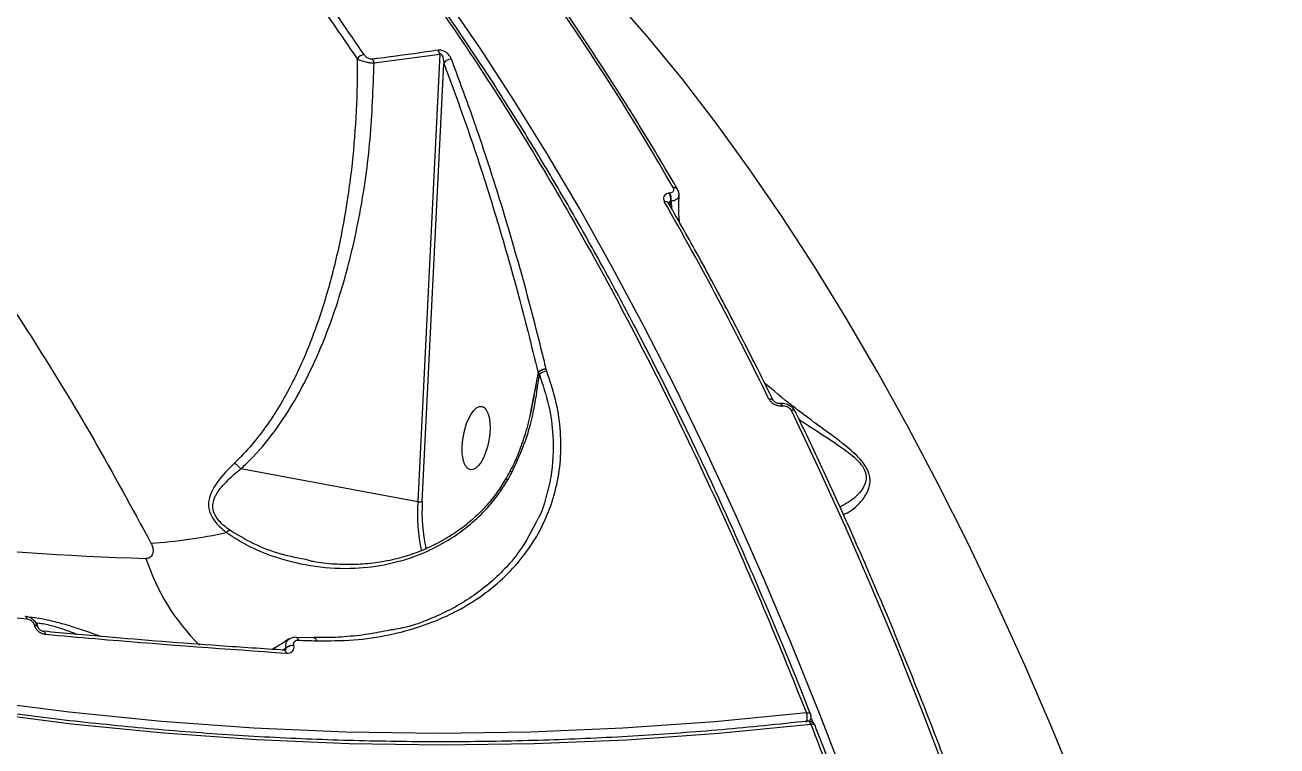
# Model space of a CAD drawing. Header units: millimetres. Extents: x 10684 to 26054, y -4768 to 6894.
# Drawn here: x 18292 to 18473.3, y -2624.8 to -2520.4 of the extents above; entities that cross this region are included whole.
import ezdxf

# ---------------------------------------------------------------- set-up
doc = ezdxf.new("R2010")
doc.units = ezdxf.units.MM
doc.layers.add('DIKOM_ОБЪЕКТ', color=7, linetype='Continuous')
doc.layers.add('DIKOM_РАЗМЕР_ОБЪЕКТА', color=7, linetype='Continuous')
doc.styles.add('style1', font='arial.ttf', dxfattribs={"width": 0.8})
doc.dimstyles.new('1-50', dxfattribs={"dimtxt": 300, "dimasz": 200, "dimexe": 100, "dimexo": 0, "dimgap": 100, "dimtad": 1, "dimtxsty": 'style1', "dimcen": 200, "dimclrd": 7, "dimclre": 7, "dimclrt": 7, "dimadec": 1, "dimazin": 2, "dimtfac": 1, "dimtmove": 0, "dimatfit": 2, "dimfxl": 0, "dimlwd": 25, "dimlwe": 18, "dimarcsym": 0})

# ---------------------------------------------------------------- blocks, each defined once
blk = doc.blocks.new('*D12')
at = {"layer": 'Defpoints', "color": 0, "transparency": 16777216}
for p in [(20201.02, 3555.88), (18130.62, -3300.31), (24750.12, -3300.31)]:
    blk.add_point(p, dxfattribs=at)
at = {"layer": 'DIKOM_РАЗМЕР_ОБЪЕКТА', "color": 7, "lineweight": 18, "transparency": 16777216}
for p, q in [((20201.02, 3555.88), (24850.12, 3555.88)), ((18130.62, -3300.31), (24850.12, -3300.31))]:
    blk.add_line(p, q, dxfattribs=at)
at = {"layer": 'DIKOM_РАЗМЕР_ОБЪЕКТА', "color": 7, "lineweight": 25, "transparency": 16777216}
blk.add_line((24750.12, 3355.88), (24750.12, -3100.31), dxfattribs=at)
at = {"layer": 'DIKOM_РАЗМЕР_ОБЪЕКТА', "color": 7, "transparency": 16777216}
for points in [[(24716.79, 3355.88), (24783.45, 3355.88), (24750.12, 3555.88)], [(24716.79, -3100.31), (24783.45, -3100.31), (24750.12, -3300.31)]]:
    blk.add_solid(points, dxfattribs=at)
at = {"layer": 'DIKOM_РАЗМЕР_ОБЪЕКТА', "color": 7, "transparency": 16777216, "insert": (24496.95, 958.92), "char_height": 300, "attachment_point": 5, "rotation": 90, "style": 'style1'}
blk.add_mtext('6850', dxfattribs=at)

msp = doc.modelspace()

# ---------------------------------------------------------------- linework, layer by layer
at = {"layer": 'DIKOM_ОБЪЕКТ', "color": 7, "linetype": 'Continuous', "lineweight": 15}
for p, q in [((18342.577, -2525.853), (18352.086, -2524.558)), ((18352.086, -2524.558), (18348.9, -2589.426)), ((18349.57, -2589.393), (18352.687, -2525.917)), ((18385.401, -2544.71), (18385.33, -2544.719)), ((18385.462, -2546.567), (18385.54, -2545.873)), ((18385.54, -2545.873), (18385.611, -2545.864)), ((18385.611, -2545.864), (18385.659, -2546.917)), ((18367.51, -2570.246), (18367.502, -2570.21)), ((18367.587, -2570.507), (18367.51, -2570.246)), ((18366.332, -2570.728), (18365.143, -2576.927)), ((18366.331, -2570.761), (18366.121, -2571.931)), ((18366.332, -2570.728), (18366.331, -2570.761)), ((18366.331, -2570.761), (18366.518, -2570.998)), ((18401.319, -2575.192), (18401.27, -2575.197)), ((18401.652, -2575.529), (18401.701, -2575.524)), ((18348.9, -2589.426), (18323.289, -2584.678)), ((18361.931, -2586.253), (18362.575, -2585.089)), ((18333.419, -2597.979), (18333.203, -2597.93)), ((18293.368, -2607.287), (18293.373, -2607.308)), ((18294.737, -2608.235), (18294.718, -2608.233)), ((18330.967, -2610.257), (18330.961, -2610.236)), ((18333.914, -2609.175), (18331.29, -2609.089)), ((18333.902, -2609.175), (18333.914, -2609.175)), ((18329.341, -2610.926), (18329.771, -2610.666)), ((18329.776, -2610.688), (18329.529, -2610.938)), ((18329.609, -2610.97), (18329.589, -2610.968)), ((18329.771, -2610.666), (18329.776, -2610.688)), ((18405.637, -2621.231), (18405.735, -2621.055)), ((18405.793, -2620.201), (18405.798, -2620.214))]:
    msp.add_line(p, q, dxfattribs=at)
at = {"layer": 'DIKOM_ОБЪЕКТ', "color": 7, "linetype": 'Continuous', "lineweight": 15, "flags": 128}
for points in [[(18411.064, -2630.483), (18407.177, -2620.352), (18403.181, -2610.42), (18399.077, -2600.693), (18394.87, -2591.181), (18390.563, -2581.89), (18386.16, -2572.83), (18381.664, -2564.007), (18377.08, -2555.429), (18372.41, -2547.103), (18367.66, -2539.037), (18362.833, -2531.237), (18357.933, -2523.709), (18352.964, -2516.46)], [(18444.635, -2631.713), (18440.767, -2622.309), (18436.793, -2613.116), (18432.717, -2604.142), (18428.543, -2595.396), (18424.274, -2586.886), (18419.915, -2578.621), (18415.47, -2570.606), (18410.943, -2562.851), (18406.338, -2555.362), (18401.659, -2548.146), (18396.911, -2541.21), (18392.098, -2534.56), (18387.224, -2528.203), (18382.295, -2522.145), (18377.314, -2516.391)], [(18405.175, -2620.008), (18391.903, -2621.323), (18378.594, -2622.261), (18365.256, -2622.82), (18351.897, -2623.002), (18338.527, -2622.804), (18325.154, -2622.228), (18311.788, -2621.275), (18298.436, -2619.943), (18285.107, -2618.236), (18271.811, -2616.152), (18258.555, -2613.695), (18245.35, -2610.865), (18232.202, -2607.665), (18219.122, -2604.096), (18206.117, -2600.161), (18193.195, -2595.862), (18180.367, -2591.203), (18167.639, -2586.186), (18155.021, -2580.814), (18142.52, -2575.092), (18130.145, -2569.022)], [(18129.963, -2570.52), (18142.375, -2576.608), (18154.914, -2582.347), (18167.571, -2587.735), (18180.337, -2592.767), (18193.204, -2597.441), (18206.164, -2601.752), (18219.208, -2605.699), (18232.328, -2609.279), (18245.515, -2612.489), (18258.761, -2615.327), (18272.056, -2617.792), (18285.393, -2619.882), (18298.762, -2621.595), (18312.154, -2622.93), (18325.561, -2623.886), (18338.974, -2624.464), (18352.384, -2624.662), (18365.783, -2624.48), (18379.162, -2623.919), (18392.511, -2622.978), (18405.822, -2621.659)], [(18402.962, -2576.167), (18406.898, -2584.464), (18410.755, -2592.946), (18414.529, -2601.607), (18418.218, -2610.441), (18421.819, -2619.442), (18425.329, -2628.604), (18428.747, -2637.921), (18432.07, -2647.386)], [(18362.575, -2585.089), (18362.384, -2585.041), (18362.269, -2585.037), (18362.236, -2585.059)], [(18292.324, -2606.412), (18292.289, -2606.286), (18292.244, -2606.181), (18292.19, -2606.098), (18292.128, -2606.042), (18292.06, -2606.013), (18292.047, -2606.011)], [(18295.03, -2608.642), (18294.984, -2608.499), (18294.926, -2608.383), (18294.856, -2608.298), (18294.778, -2608.247), (18294.737, -2608.235)], [(18331.618, -2609.495), (18331.574, -2609.368), (18331.521, -2609.262), (18331.46, -2609.179), (18331.393, -2609.122), (18331.323, -2609.093), (18331.291, -2609.089)], [(18333.914, -2609.175), (18333.947, -2609.179), (18334.018, -2609.209), (18334.085, -2609.266), (18334.146, -2609.348), (18334.2, -2609.454), (18334.245, -2609.581)], [(18329.894, -2611.377), (18329.848, -2611.234), (18329.792, -2611.118), (18329.725, -2611.033), (18329.651, -2610.983), (18329.609, -2610.97)], [(18405.175, -2620.008), (18405.343, -2619.999), (18405.492, -2620.011), (18405.618, -2620.045), (18405.715, -2620.099), (18405.779, -2620.171), (18405.793, -2620.201)], [(18405.822, -2621.659), (18405.754, -2621.508), (18405.676, -2621.385), (18405.591, -2621.294), (18405.503, -2621.238), (18405.415, -2621.22), (18405.401, -2621.221)], [(18405.903, -2620.84), (18405.972, -2621.014), (18406.138, -2621.438)], [(18406.443, -2621.858), (18406.426, -2621.82), (18406.362, -2621.749), (18406.266, -2621.695), (18406.14, -2621.662), (18405.991, -2621.649), (18405.822, -2621.659)]]:
    msp.add_lwpolyline(points, dxfattribs=at)
at = {"layer": 'DIKOM_ОБЪЕКТ', "color": 7, "linetype": 'Continuous', "lineweight": 15}
for centre, radius, start, end in [((18084.026, -2715.915), 347.415, 29.67414, 40.59961), ((18341.296, -2525.993), 1.372, 96.79072, 147.41753), ((18350.619, -2524.865), 1.499, 11.84264, 35.3135), ((18341.109, -2526.126), 1.493, 10.50922, 33.84132), ((18353.754, -2526.521), 1.226, 88.59785, 150.44953), ((18383.527, -2545.643), 2.026, 353.48926, 27.14126), ((18383.601, -2545.634), 2.023, 353.44961, 27.158), ((18386.022, -2544.519), 0.614, 36.48644, 103.44404), ((18384.735, -2546.548), 0.63, 37.18065, 102.44108), ((17956.841, -2790.833), 492.903, 26.02461, 29.79205), ((18367.367, -2571.526), 1.288, 83.65351, 143.58701), ((18367.381, -2571.516), 1.311, 84.70092, 143.06789), ((18367.618, -2571.985), 1.478, 91.19312, 138.10502), ((18324.064, -2137.878), 460.005, 251.06283, 268.19274), ((18399.926, -2575.123), 0.577, 34.87037, 106.04087), ((18401.212, -2575.65), 0.456, 15.38802, 82.94474), ((18401.257, -2575.647), 0.461, 15.58164, 81.81163), ((18403.119, -2576.728), 0.583, 35.34402, 105.67428), ((18374.055, -2591.045), 25.208, 176.31681, 192.62507), ((18349.175, -2588.189), 1.267, 257.46308, 288.16003), ((18373.75, -2590.979), 24.232, 176.24774, 192.64684), ((18306.657, -2530.548), 64.97, 273.18906, 282.92521), ((18322.446, -2595.408), 1.984, 112.07608, 129.29122), ((18349.315, -2137.129), 472.731, 255.91952, 263.07574), ((18339.515, -2587.87), 31.516, 198.08626, 225.1638), ((18293.397, -2607.88), 0.594, 24.13355, 92.75971), ((18293.403, -2607.897), 0.589, 23.07503, 92.93565), ((18330.86, -2611.817), 1.585, 86.3286, 133.42468), ((18330.866, -2611.839), 1.584, 86.33481, 133.42581), ((18347.447, -2169.044), 440.735, 267.94186, 268.28348), ((18403.474, -2620.712), 1.841, 338.33873, 22.49056), ((18405.509, -2622.215), 1, 21.34948, 96.47477), ((18405.211, -2620.762), 0.602, 310.53687, 330.77062), ((18404.863, -2620.568), 1, 330.79098, 353.08115), ((18404.863, -2620.568), 1, 353.08115, 21.50223), ((18357.575, -2140.864), 498.703, 255.95636, 263.03888), ((18357.692, -2140.65), 497.561, 255.95615, 263.03912)]:
    msp.add_arc(centre, radius, start, end, dxfattribs=at)
msp.add_ellipse((18357.354, -2580.207), major_axis=(0.827, 4.592), ratio=0.4015699, dxfattribs=at)
for points, knots in [([(18256.615, -2440.188), (18259.152, -2440.835), (18265.211, -2442.377), (18274.827, -2446.32), (18285.414, -2451.787), (18295.968, -2458.604), (18306.469, -2466.676), (18316.886, -2475.982), (18327.171, -2486.473), (18337.275, -2498.101), (18346.703, -2510.252), (18355.479, -2522.741), (18363.632, -2535.391), (18371.593, -2548.821), (18379.326, -2562.968), (18386.764, -2577.701), (18393.888, -2592.984), (18400.004, -2607.09), (18403.678, -2616.268), (18405.175, -2620.008)], [0, 0, 0, 0, 0.0471052, 0.1124944, 0.1776781, 0.2428621, 0.3082511, 0.3737449, 0.4392391, 0.5046281, 0.5698117, 0.6258656, 0.6822175, 0.7386352, 0.7950534, 0.8514052, 0.9066923, 0.9619797, 1, 1, 1, 1]), ([(18405.783, -2620.22), (18405.265, -2618.895), (18403.498, -2614.371), (18400.378, -2606.836), (18396.435, -2597.631), (18392.407, -2588.657), (18388.308, -2579.918), (18384.137, -2571.417), (18379.893, -2563.149), (18375.575, -2555.111), (18371.182, -2547.3), (18366.712, -2539.713), (18362.164, -2532.35), (18357.536, -2525.208), (18352.827, -2518.285), (18348.042, -2511.589), (18343.194, -2505.138), (18338.303, -2498.963), (18333.383, -2493.08), (18328.436, -2487.491), (18323.461, -2482.195), (18318.456, -2477.187), (18313.419, -2472.467), (18308.349, -2468.033), (18303.245, -2463.883), (18298.105, -2460.018), (18292.928, -2456.437), (18287.715, -2453.141), (18282.479, -2450.138), (18277.24, -2447.442), (18272.017, -2445.062), (18266.819, -2443.01), (18261.777, -2441.294), (18258.472, -2440.422), (18256.89, -2440.005)], [0, 0, 0, 0, 0.013341, 0.0455391, 0.077748, 0.1098119, 0.1417282, 0.1735341, 0.2052649, 0.2369573, 0.2686479, 0.3003649, 0.33214, 0.3640094, 0.3960084, 0.4281736, 0.4604094, 0.4925461, 0.5245238, 0.5563788, 0.5881475, 0.6198645, 0.6515661, 0.6832852, 0.7150472, 0.7468873, 0.7788404, 0.8109403, 0.84316, 0.8753307, 0.9073097, 0.9391394, 0.9708546, 1, 1, 1, 1]), ([(18179.58, -2475.343), (18182.689, -2475.698), (18189.155, -2476.436), (18198.917, -2479.148), (18208.778, -2482.99), (18218.463, -2487.921), (18228.237, -2494.024), (18238.067, -2501.336), (18247.915, -2509.853), (18257.506, -2519.328), (18266.81, -2529.677), (18275.809, -2540.808), (18284.702, -2552.953), (18293.448, -2566.131), (18302.04, -2580.249), (18307.528, -2590.363), (18310.271, -2595.418)], [0, 0, 0, 0, 0.0698968, 0.1453405, 0.2161988, 0.2871126, 0.357972, 0.4308956, 0.5038787, 0.5768033, 0.6463801, 0.7160075, 0.7855848, 0.8570385, 0.9285459, 1, 1, 1, 1]), ([(18341.134, -2524.631), (18338.75, -2521.152), (18333.983, -2514.196), (18326.648, -2504.5), (18319.194, -2495.313), (18314.125, -2489.722), (18311.59, -2486.927)], [0, 0, 0, 0, 0.24912121, 0.49824198, 0.74912146, 1, 1, 1, 1]), ([(18310.644, -2487.596), (18313.157, -2490.369), (18318.182, -2495.913), (18325.608, -2505.061), (18332.951, -2514.76), (18337.744, -2521.756), (18340.14, -2525.254)], [0, 0, 0, 0, 0.2491216, 0.4982422, 0.7491223, 1, 1, 1, 1]), ([(18386.517, -2544.156), (18385.731, -2542.811), (18383.451, -2538.907), (18379.622, -2532.625), (18375.011, -2525.394), (18370.335, -2518.412), (18365.599, -2511.682), (18360.806, -2505.207), (18355.959, -2498.997), (18351.826, -2493.967), (18349.303, -2491.05), (18348.427, -2490.036)], [0, 0, 0, 0, 0.0652734, 0.1893406, 0.3134143, 0.4374967, 0.5615841, 0.6856779, 0.809776, 0.9338813, 1, 1, 1, 1]), ([(18342.349, -2525.294), (18342.289, -2525.297), (18342.164, -2525.305), (18341.941, -2525.259), (18341.703, -2525.16), (18341.388, -2524.954), (18341.237, -2524.761), (18341.134, -2524.631)], [0, 0, 0, 0, 0.1212817, 0.2523058, 0.4116079, 0.5993714, 1, 1, 1, 1]), ([(18351.842, -2523.999), (18351.264, -2524.086), (18348.374, -2524.519), (18345.208, -2524.945), (18342.616, -2525.261), (18342.349, -2525.294)], [0, 0, 0, 0, 0.1831686, 0.9158846, 1, 1, 1, 1]), ([(18353.784, -2525.296), (18353.659, -2525.049), (18353.483, -2524.697), (18353.003, -2524.289), (18352.623, -2524.087), (18352.248, -2523.99), (18352.002, -2523.979), (18351.875, -2523.995), (18351.842, -2523.999)], [0, 0, 0, 0, 0.4029955, 0.5732695, 0.7450685, 0.8533447, 0.9616855, 1, 1, 1, 1]), ([(18352.086, -2524.558), (18352.097, -2524.55), (18352.119, -2524.534), (18352.161, -2524.518), (18352.198, -2524.517), (18352.235, -2524.525), (18352.278, -2524.544), (18352.377, -2524.631), (18352.477, -2524.827), (18352.577, -2525.139), (18352.649, -2525.512), (18352.674, -2525.783), (18352.687, -2525.917)], [0, 0, 0, 0, 0.0254736, 0.0517425, 0.0783168, 0.0864945, 0.1149893, 0.1529091, 0.3029996, 0.4908247, 0.7490561, 1, 1, 1, 1]), ([(18340.14, -2525.254), (18340.141, -2526.169), (18340.145, -2529.647), (18339.887, -2535.658), (18339.136, -2543.217), (18337.925, -2550.653), (18336.212, -2557.972), (18333.942, -2565.112), (18331.006, -2571.978), (18327.899, -2577.304), (18324.948, -2581.228), (18323.227, -2582.975), (18322.366, -2583.848)], [0, 0, 0, 0, 0.0419956, 0.1595235, 0.277494, 0.3953171, 0.5131212, 0.6338761, 0.7545646, 0.8758692, 0.9379475, 1, 1, 1, 1]), ([(18323.289, -2584.678), (18323.74, -2584.252), (18325.478, -2582.608), (18328.184, -2579.363), (18331.164, -2574.799), (18333.801, -2569.716), (18336.107, -2564.183), (18338.526, -2556.846), (18340.656, -2547.775), (18342.198, -2536.941), (18342.451, -2529.547), (18342.577, -2525.853)], [0, 0, 0, 0, 0.0310724, 0.1198405, 0.2089559, 0.2979301, 0.3968238, 0.495744, 0.6636321, 0.8319724, 1, 1, 1, 1]), ([(18340.14, -2525.254), (18340.306, -2525.337), (18340.638, -2525.505), (18341.338, -2525.708), (18342.028, -2525.83), (18342.41, -2525.846), (18342.577, -2525.853)], [0, 0, 0, 0, 0.2829542, 0.5675094, 0.8111978, 1, 1, 1, 1]), ([(18352.687, -2525.917), (18353.964, -2529.375), (18356.518, -2536.292), (18360.038, -2547.298), (18363.349, -2558.72), (18365.338, -2566.725), (18366.332, -2570.728)], [0, 0, 0, 0, 0.249269, 0.4985364, 0.7492687, 1, 1, 1, 1]), ([(18367.502, -2570.21), (18367.385, -2569.726), (18366.8, -2567.306), (18365.232, -2561.084), (18362.675, -2551.752), (18359.618, -2541.804), (18356.652, -2532.984), (18354.74, -2527.858), (18353.784, -2525.296)], [0, 0, 0, 0, 0.0299883, 0.1499478, 0.3900569, 0.6301651, 0.8150829, 1, 1, 1, 1]), ([(18385.33, -2544.719), (18385.254, -2544.731), (18385.03, -2544.767), (18384.72, -2544.919), (18384.494, -2545.199), (18384.434, -2545.556), (18384.544, -2545.807), (18384.6, -2545.932)], [0, 0, 0, 0, 0.1083192, 0.320389, 0.5430482, 0.771518, 1, 1, 1, 1]), ([(18385.879, -2543.922), (18385.915, -2544.003), (18385.988, -2544.167), (18385.949, -2544.398), (18385.801, -2544.58), (18385.599, -2544.678), (18385.452, -2544.702), (18385.401, -2544.71)], [0, 0, 0, 0, 0.2288218, 0.4578591, 0.678473, 0.8883865, 1, 1, 1, 1]), ([(18385.611, -2545.864), (18385.713, -2545.845), (18386.008, -2545.789), (18386.404, -2545.602), (18386.697, -2545.317), (18386.709, -2545.093), (18386.714, -2544.997)], [0, 0, 0, 0, 0.15831203, 0.45604278, 0.76672742, 1, 1, 1, 1]), ([(18386.726, -2545.01), (18386.731, -2544.986), (18386.772, -2544.791), (18386.694, -2544.48), (18386.546, -2544.25), (18386.493, -2544.168)], [0, 0, 0, 0, 0.07965858, 0.66946872, 1, 1, 1, 1]), ([(18386.807, -2548.965), (18386.752, -2548.184), (18386.659, -2546.883), (18386.737, -2545.539), (18386.769, -2545.001)], [0, 0, 0, 0, 0.6000226, 1, 1, 1, 1]), ([(18385.274, -2546.217), (18385.256, -2546.191), (18385.229, -2546.152), (18385.233, -2546.161), (18385.234, -2546.164)], [0, 0, 0, 0, 0.6854063, 1, 1, 1, 1]), ([(18400.4, -2574.793), (18399.665, -2573.302), (18397.533, -2568.976), (18393.939, -2561.982), (18389.624, -2553.911), (18386.692, -2548.735), (18385.238, -2546.167)], [0, 0, 0, 0, 0.1498889, 0.4347593, 0.71965, 1, 1, 1, 1]), ([(18385.253, -2546.187), (18385.255, -2546.17), (18385.263, -2546.091), (18385.324, -2545.989), (18385.407, -2545.918), (18385.476, -2545.885), (18385.514, -2545.877), (18385.54, -2545.873)], [0, 0, 0, 0, 0.1100875, 0.496794, 0.7539333, 0.8346205, 1, 1, 1, 1]), ([(18405.396, -2621.221), (18403.275, -2621.453), (18397.12, -2622.126), (18386.902, -2623), (18374.739, -2623.741), (18362.553, -2624.162), (18350.352, -2624.269), (18338.142, -2624.061), (18325.93, -2623.538), (18313.723, -2622.7), (18301.527, -2621.548), (18289.349, -2620.082), (18277.196, -2618.304), (18265.073, -2616.213), (18252.989, -2613.812), (18240.949, -2611.102), (18228.959, -2608.084), (18217.027, -2604.759), (18205.159, -2601.13), (18193.361, -2597.199), (18181.64, -2592.967), (18170.002, -2588.437), (18158.453, -2583.612), (18147.001, -2578.491), (18137.482, -2573.966), (18131.797, -2571.11), (18129.865, -2570.14)], [0, 0, 0, 0, 0.0228183, 0.0662212, 0.1096243, 0.1530279, 0.1964313, 0.2398341, 0.2832378, 0.3266401, 0.3700429, 0.4134457, 0.456848, 0.5002498, 0.5436515, 0.5870529, 0.6304539, 0.6738554, 0.7172557, 0.7606565, 0.8040561, 0.8474557, 0.8908555, 0.9342546, 0.9776529, 1, 1, 1, 1]), ([(18334.245, -2609.581), (18336.051, -2609.577), (18339.663, -2609.57), (18344.714, -2608.82), (18349.393, -2607.566), (18353.645, -2605.828), (18357.506, -2603.624), (18360.906, -2600.97), (18363.81, -2597.928), (18366.179, -2594.545), (18367.956, -2590.867), (18369.135, -2586.961), (18369.698, -2582.913), (18369.614, -2578.785), (18368.976, -2574.634), (18368.05, -2571.882), (18367.587, -2570.507)], [0, 0, 0, 0, 0.0751078, 0.1502147, 0.221281, 0.2925765, 0.3636439, 0.4347695, 0.5061228, 0.5772479, 0.6483394, 0.7196576, 0.7907501, 0.8604276, 0.9303176, 1, 1, 1, 1]), ([(18362.575, -2585.089), (18363.265, -2583.602), (18364.644, -2580.625), (18365.854, -2575.882), (18366.296, -2572.633), (18366.518, -2570.998)], [0, 0, 0, 0, 0.3317423, 0.6638484, 1, 1, 1, 1]), ([(18366.121, -2571.931), (18366.039, -2572.398), (18365.749, -2574.042), (18365.408, -2575.676), (18365.164, -2576.846)], [0, 0, 0, 0, 0.2836337, 1, 1, 1, 1]), ([(18366.518, -2570.998), (18367.008, -2572.47), (18367.996, -2575.435), (18368.65, -2580.452), (18368.457, -2584.975), (18367.481, -2588.839), (18366.921, -2590.863), (18366.378, -2591.789), (18366.349, -2591.838)], [0, 0, 0, 0, 0.20583334, 0.41467824, 0.6989846, 0.84539659, 0.99180294, 1, 1, 1, 1]), ([(18410.514, -2591.264), (18410.723, -2591.199), (18411.316, -2591.014), (18412.3, -2590.229), (18413.425, -2589.083), (18414.293, -2587.657), (18414.466, -2586.292), (18414.238, -2585.215), (18413.795, -2584.242), (18412.497, -2582.687), (18410.09, -2580.672), (18406.755, -2578.251), (18402.849, -2575.387), (18400.428, -2573.338), (18399.138, -2572.246)], [0, 0, 0, 0, 0.0494275, 0.1400664, 0.230663, 0.3362942, 0.4062103, 0.4208405, 0.4685916, 0.5160306, 0.5985397, 0.7241659, 0.8530487, 1, 1, 1, 1]), ([(18365.467, -2575.35), (18365.406, -2575.703), (18365.158, -2577.142), (18364.53, -2579.487), (18363.579, -2582.204), (18362.817, -2584.023), (18362.31, -2584.89), (18362.218, -2585.048)], [0, 0, 0, 0, 0.1046916, 0.4273888, 0.711116, 0.9475557, 1, 1, 1, 1]), ([(18399.767, -2574.568), (18399.843, -2574.692), (18399.995, -2574.939), (18400.39, -2575.247), (18400.853, -2575.46), (18401.295, -2575.55), (18401.55, -2575.535), (18401.652, -2575.529)], [0, 0, 0, 0, 0.2150502, 0.4300388, 0.6447519, 0.8592335, 1, 1, 1, 1]), ([(18401.267, -2575.195), (18401.233, -2575.199), (18401.157, -2575.206), (18400.988, -2575.181), (18400.804, -2575.122), (18400.63, -2575.031), (18400.495, -2574.923), (18400.419, -2574.83), (18400.408, -2574.807), (18400.404, -2574.798)], [0, 0, 0, 0, 0.1286535, 0.2794188, 0.4257456, 0.5816296, 0.7369224, 0.8919758, 1, 1, 1, 1]), ([(18403.577, -2576.397), (18403.551, -2576.335), (18403.447, -2576.077), (18403.067, -2575.69), (18402.445, -2575.317), (18401.811, -2575.142), (18401.443, -2575.203), (18401.327, -2575.222)], [0, 0, 0, 0, 0.0766101, 0.3163255, 0.5825932, 0.8679634, 1, 1, 1, 1]), ([(18401.701, -2575.524), (18401.769, -2575.52), (18401.941, -2575.509), (18402.238, -2575.57), (18402.547, -2575.713), (18402.81, -2575.919), (18402.911, -2576.085), (18402.962, -2576.167)], [0, 0, 0, 0, 0.14230339, 0.35713418, 0.5715906, 0.78567282, 1, 1, 1, 1]), ([(18432.679, -2647.551), (18432.076, -2645.806), (18430.326, -2640.746), (18427.347, -2632.491), (18423.714, -2622.846), (18419.979, -2613.376), (18416.147, -2604.086), (18412.22, -2594.982), (18408.273, -2586.23), (18405.376, -2580.077), (18403.829, -2576.878), (18403.594, -2576.391)], [0, 0, 0, 0, 0.0688417, 0.1996575, 0.3304773, 0.4613033, 0.5921322, 0.7229658, 0.8538036, 0.9777658, 1, 1, 1, 1]), ([(18404.144, -2577.531), (18404.878, -2578.008), (18406.839, -2579.283), (18409.672, -2581.096), (18412.094, -2582.888), (18413.359, -2584.28), (18413.698, -2585.044), (18413.8, -2585.5), (18413.893, -2586.133), (18413.56, -2587.361), (18412.184, -2589.004), (18410.857, -2589.754), (18410.041, -2590.216)], [0, 0, 0, 0, 0.10570772, 0.28235323, 0.3924444, 0.45332174, 0.51301131, 0.51381139, 0.53258206, 0.62467479, 0.76911665, 1, 1, 1, 1]), ([(18322.366, -2583.848), (18321.502, -2584.72), (18320.295, -2585.937), (18319.194, -2587.636), (18318.646, -2588.925), (18318.528, -2590.419), (18319.265, -2592.137), (18320.371, -2593.238), (18321.103, -2593.806), (18321.19, -2593.873)], [0, 0, 0, 0, 0.2865132, 0.4002699, 0.5162995, 0.6574608, 0.7993895, 0.9763522, 1, 1, 1, 1]), ([(18321.7, -2593.57), (18321.146, -2593.146), (18320.146, -2592.383), (18319.266, -2590.98), (18319.159, -2589.454), (18319.955, -2587.858), (18321.424, -2586.255), (18322.624, -2585.183), (18323.281, -2584.675), (18323.282, -2584.674)], [0, 0, 0, 0, 0.15956, 0.2875479, 0.4150639, 0.5934986, 0.7940397, 0.9997261, 1, 1, 1, 1]), ([(18322.366, -2583.848), (18322.394, -2583.866), (18322.555, -2583.97), (18322.882, -2584.223), (18323.14, -2584.514), (18323.282, -2584.674)], [0, 0, 0, 0, 0.0844064, 0.4972783, 1, 1, 1, 1]), ([(18323.282, -2584.674), (18323.283, -2584.675), (18323.284, -2584.677), (18323.287, -2584.677), (18323.289, -2584.678), (18323.289, -2584.678)], [0, 0, 0, 0, 0.3420982, 0.8138036, 1, 1, 1, 1]), ([(18321.19, -2593.873), (18322.322, -2594.609), (18324.59, -2596.085), (18328.979, -2597.758), (18334.052, -2598.955), (18339.514, -2599.222), (18344.632, -2598.576), (18349.028, -2597.255), (18352.915, -2595.348), (18356.068, -2593.175), (18358.705, -2590.707), (18360.608, -2588.418), (18361.561, -2586.859), (18361.931, -2586.253)], [0, 0, 0, 0, 0.0899564, 0.1801572, 0.3068433, 0.4334862, 0.5393806, 0.6451783, 0.7305687, 0.815885, 0.8857295, 0.9555188, 1, 1, 1, 1]), ([(18361.574, -2586.211), (18361.183, -2586.853), (18360.395, -2588.15), (18358.942, -2589.951), (18357.282, -2591.642), (18355.403, -2593.208), (18353.298, -2594.638), (18350.989, -2595.894), (18348.503, -2596.943), (18345.869, -2597.745), (18343.093, -2598.291), (18340.191, -2598.569), (18337.189, -2598.536), (18334.913, -2598.348), (18333.653, -2598.084), (18333.402, -2598.031)], [0, 0, 0, 0, 0.0671856, 0.1355678, 0.2046209, 0.2776363, 0.3541094, 0.4341726, 0.5174011, 0.6029729, 0.690941, 0.7832373, 0.8783258, 0.9757995, 1, 1, 1, 1]), ([(18362.228, -2585.052), (18362.09, -2585.323), (18361.887, -2585.718), (18361.654, -2586.094), (18361.581, -2586.212)], [0, 0, 0, 0, 0.6841742, 1, 1, 1, 1]), ([(18361.931, -2586.253), (18361.911, -2586.246), (18361.785, -2586.207), (18361.631, -2586.174), (18361.619, -2586.219), (18361.614, -2586.237)], [0, 0, 0, 0, 0.1050302, 0.6527775, 1, 1, 1, 1]), ([(18366.349, -2591.838), (18365.475, -2593.542), (18364.138, -2596.15), (18361.516, -2599.212), (18358.513, -2602.061), (18354.961, -2604.481), (18350.945, -2606.353), (18348.015, -2607.497), (18345.95, -2607.882), (18345.072, -2608.045)], [0, 0, 0, 0, 0.2201455, 0.3368817, 0.4536175, 0.6802775, 0.7969903, 0.9137034, 1, 1, 1, 1]), ([(18333.203, -2597.93), (18331.789, -2597.651), (18329.051, -2597.111), (18325.131, -2595.641), (18322.843, -2594.259), (18321.7, -2593.57)], [0, 0, 0, 0, 0.348308, 0.674628, 1, 1, 1, 1]), ([(18310.271, -2595.418), (18310.358, -2595.606), (18310.539, -2595.995), (18310.611, -2596.522), (18310.545, -2596.958), (18310.377, -2597.294), (18310.128, -2597.518), (18309.839, -2597.641), (18309.647, -2597.649), (18309.556, -2597.654)], [0, 0, 0, 0, 0.1944152, 0.4037185, 0.5539161, 0.6910206, 0.8350804, 0.921945, 1, 1, 1, 1]), ([(18293.926, -2607.641), (18293.921, -2607.604), (18293.889, -2607.355), (18293.624, -2606.911), (18293.117, -2606.4), (18292.541, -2606.081), (18292.168, -2606.051), (18292.044, -2606.041)], [0, 0, 0, 0, 0.0435403, 0.2952592, 0.5700976, 0.8563379, 1, 1, 1, 1]), ([(18292.324, -2606.412), (18292.326, -2606.412), (18292.426, -2606.424), (18292.631, -2606.479), (18292.883, -2606.619), (18293.103, -2606.806), (18293.279, -2607.025), (18293.339, -2607.202), (18293.368, -2607.287)], [0, 0, 0, 0, 0.00436739, 0.21985813, 0.43560528, 0.56824509, 0.79386915, 1, 1, 1, 1]), ([(18302.987, -2608.951), (18302.672, -2608.838), (18301.579, -2608.443), (18299.788, -2607.83), (18297.632, -2607.154), (18295.332, -2606.577), (18293.553, -2606.199), (18292.676, -2606.205), (18292.647, -2606.206)], [0, 0, 0, 0, 0.09689657, 0.33696277, 0.52501446, 0.71272947, 0.99057719, 1, 1, 1, 1]), ([(18293.373, -2607.308), (18293.4, -2607.394), (18293.469, -2607.615), (18293.71, -2607.969), (18294.093, -2608.309), (18294.557, -2608.56), (18294.873, -2608.615), (18295.03, -2608.642)], [0, 0, 0, 0, 0.1342442, 0.3469628, 0.5632564, 0.7817988, 1, 1, 1, 1]), ([(18293.616, -2606.949), (18294.273, -2607.045), (18295.531, -2607.229), (18297.427, -2607.834), (18298.767, -2608.305), (18299.47, -2608.592), (18299.605, -2608.647)], [0, 0, 0, 0, 0.32761876, 0.62774541, 0.92866639, 1, 1, 1, 1]), ([(18293.944, -2607.66), (18293.943, -2607.655), (18293.941, -2607.648), (18293.939, -2607.64), (18293.939, -2607.638)], [0, 0, 0, 0, 0.6986488, 1, 1, 1, 1]), ([(18294.717, -2608.23), (18294.707, -2608.23), (18294.662, -2608.229), (18294.529, -2608.195), (18294.353, -2608.114), (18294.189, -2608), (18294.061, -2607.873), (18293.978, -2607.754), (18293.948, -2607.676), (18293.947, -2607.668), (18293.946, -2607.665)], [0, 0, 0, 0, 0.0443113, 0.2035274, 0.3645451, 0.52004, 0.6586162, 0.8032923, 0.9545868, 1, 1, 1, 1]), ([(18329.609, -2610.944), (18326.475, -2610.738), (18317.805, -2610.17), (18306.18, -2609.256), (18297.738, -2608.484), (18294.738, -2608.209)], [0, 0, 0, 0, 0.2673499, 0.739611, 1, 1, 1, 1]), ([(18345.245, -2607.956), (18344.225, -2608.176), (18342.102, -2608.634), (18338.712, -2609), (18335.943, -2609.161), (18334.313, -2609.095), (18333.899, -2609.078)], [0, 0, 0, 0, 0.283589, 0.5905607, 0.8960928, 1, 1, 1, 1]), ([(18295.03, -2608.642), (18295.627, -2608.696), (18298.608, -2608.964), (18310.163, -2609.969), (18321.236, -2610.759), (18329.894, -2611.377)], [0, 0, 0, 0, 0.051714, 0.2585525, 1, 1, 1, 1]), ([(18330.221, -2609.321), (18329.768, -2609.644), (18328.959, -2610.221), (18328.15, -2610.638), (18327.793, -2610.822)], [0, 0, 0, 0, 0.5583951, 1, 1, 1, 1]), ([(18330.253, -2609.381), (18330.233, -2609.389), (18330.122, -2609.435), (18329.942, -2609.653), (18329.748, -2610.028), (18329.732, -2610.422), (18329.766, -2610.637), (18329.771, -2610.666)], [0, 0, 0, 0, 0.0449944, 0.2498664, 0.5995497, 0.9462949, 1, 1, 1, 1]), ([(18329.894, -2611.377), (18330.047, -2611.374), (18330.354, -2611.368), (18330.718, -2611.182), (18330.951, -2610.89), (18331.024, -2610.561), (18330.983, -2610.342), (18330.967, -2610.257)], [0, 0, 0, 0, 0.2181815, 0.4367035, 0.6529816, 0.8657138, 1, 1, 1, 1]), ([(18331.292, -2609.094), (18331.276, -2609.092), (18331.039, -2609.058), (18330.649, -2609.131), (18330.353, -2609.328), (18330.238, -2609.404)], [0, 0, 0, 0, 0.04312544, 0.6291578, 1, 1, 1, 1]), ([(18330.961, -2610.236), (18330.958, -2610.222), (18330.933, -2610.12), (18330.931, -2609.932), (18331.016, -2609.741), (18331.166, -2609.595), (18331.358, -2609.504), (18331.538, -2609.497), (18331.618, -2609.495)], [0, 0, 0, 0, 0.034085, 0.2522753, 0.4705319, 0.5979284, 0.8192909, 1, 1, 1, 1]), ([(18329.719, -2610.962), (18329.722, -2610.96), (18329.73, -2610.955), (18329.688, -2610.972), (18329.615, -2610.967), (18329.588, -2610.965)], [0, 0, 0, 0, 0.24378902, 0.71892799, 1, 1, 1, 1]), ([(18329.776, -2610.688), (18329.783, -2610.715), (18329.798, -2610.785), (18329.775, -2610.892), (18329.716, -2610.953), (18329.691, -2610.979)], [0, 0, 0, 0, 0.2630267, 0.6815202, 1, 1, 1, 1]), ([(18405.822, -2621.659), (18407.285, -2625.46), (18411.224, -2635.702), (18417.299, -2652.96), (18423.92, -2673.527), (18430.137, -2694.864), (18435.918, -2716.918), (18441.23, -2739.629), (18445.958, -2762.497), (18450.097, -2785.44), (18453.659, -2808.376), (18456.702, -2831.679), (18459.192, -2855.282), (18461.106, -2879.108), (18462.404, -2902.633), (18463.095, -2925.783), (18463.201, -2948.494), (18462.725, -2971.137), (18461.644, -2993.628), (18459.945, -3015.883), (18457.667, -3037.413), (18454.83, -3058.16), (18451.47, -3078.086), (18447.529, -3097.516), (18442.997, -3116.36), (18437.877, -3134.535), (18432.279, -3151.642), (18426.236, -3167.647), (18419.787, -3182.541), (18412.826, -3196.568), (18405.355, -3209.639), (18397.39, -3221.685), (18389.455, -3231.985), (18381.641, -3240.703), (18374.025, -3248.043), (18366.138, -3254.435), (18359.582, -3259.041), (18355.584, -3261.165), (18354.374, -3261.807)], [0, 0, 0, 0, 0.0169098, 0.045556, 0.0742245, 0.102871, 0.1323494, 0.1618518, 0.1913303, 0.2199766, 0.248645, 0.2772914, 0.3067698, 0.3362722, 0.3657507, 0.3943969, 0.4230654, 0.4517116, 0.48119, 0.5106925, 0.5401711, 0.5688174, 0.5974857, 0.6261321, 0.6556105, 0.685113, 0.7145913, 0.7432378, 0.771906, 0.8005523, 0.8300308, 0.8595332, 0.8890115, 0.9139439, 0.9389054, 0.963867, 0.989065, 1, 1, 1, 1]), ([(18354.693, -3261.836), (18355.791, -3261.224), (18358.45, -3259.744), (18362.595, -3257.043), (18367.135, -3253.784), (18371.607, -3250.212), (18376.014, -3246.336), (18380.357, -3242.155), (18384.637, -3237.665), (18388.85, -3232.869), (18392.984, -3227.784), (18397.019, -3222.43), (18400.945, -3216.821), (18404.759, -3210.963), (18408.465, -3204.852), (18412.062, -3198.487), (18415.554, -3191.868), (18418.94, -3184.992), (18422.222, -3177.858), (18425.401, -3170.463), (18428.477, -3162.804), (18431.45, -3154.882), (18434.313, -3146.716), (18437.054, -3138.341), (18439.662, -3129.785), (18442.133, -3121.06), (18444.471, -3112.161), (18446.676, -3103.088), (18448.75, -3093.835), (18450.693, -3084.402), (18452.506, -3074.784), (18454.188, -3064.981), (18455.742, -3054.988), (18457.166, -3044.802), (18458.458, -3034.441), (18459.613, -3023.945), (18460.626, -3013.357), (18461.494, -3002.695), (18462.219, -2991.959), (18462.801, -2981.145), (18463.241, -2970.249), (18463.539, -2959.267), (18463.696, -2948.198), (18463.711, -2937.037), (18463.584, -2925.782), (18463.314, -2914.428), (18462.902, -2902.987), (18462.35, -2891.498), (18461.659, -2880.007), (18460.83, -2868.545), (18459.864, -2857.116), (18458.762, -2845.716), (18457.522, -2834.34), (18456.147, -2822.985), (18454.633, -2811.647), (18452.983, -2800.324), (18451.194, -2789.012), (18449.266, -2777.707), (18447.198, -2766.414), (18444.998, -2755.161), (18442.673, -2743.996), (18440.231, -2732.958), (18437.675, -2722.058), (18435.004, -2711.291), (18432.217, -2700.652), (18429.314, -2690.137), (18426.294, -2679.742), (18423.156, -2669.467), (18419.899, -2659.307), (18416.522, -2649.259), (18413.022, -2639.327), (18409.663, -2630.174), (18407.426, -2624.415), (18406.434, -2621.862)], [0, 0, 0, 0, 0.0098994, 0.0239604, 0.0380272, 0.0521101, 0.0662251, 0.0803871, 0.0946116, 0.1089135, 0.1232605, 0.1375542, 0.1517771, 0.1659463, 0.1800776, 0.1941866, 0.2082893, 0.2223999, 0.2365303, 0.2506968, 0.2649149, 0.2792007, 0.2935498, 0.3078771, 0.322119, 0.3363004, 0.3504374, 0.364546, 0.3786424, 0.3927426, 0.406858, 0.421004, 0.4351968, 0.4494526, 0.4637824, 0.478114, 0.4923715, 0.5065636, 0.5207068, 0.5348167, 0.5489096, 0.563002, 0.5771063, 0.5912368, 0.6054095, 0.6196403, 0.6339455, 0.6482789, 0.6625569, 0.6767651, 0.6909191, 0.7050357, 0.7191305, 0.73322, 0.7473183, 0.7614382, 0.7755955, 0.7898064, 0.8040868, 0.8184229, 0.8327306, 0.8469589, 0.8611285, 0.8752559, 0.8893571, 0.903448, 0.9175449, 0.9316584, 0.9458048, 0.9600003, 0.9742606, 0.9885925, 1, 1, 1, 1])]:
    msp.add_open_spline(points, degree=3, knots=knots, dxfattribs=at)

# ---------------------------------------------------------------- dimensions: what is measured, and where the dimension line sits
at = {"layer": 'DIKOM_РАЗМЕР_ОБЪЕКТА'}
dim = msp.add_linear_dim(base=(24750.121, -3300.313), p1=(20201.023, 3555.882), p2=(18130.618, -3300.313), angle=90, text='6850', dimstyle='1-50', dxfattribs=at)
dim.commit()
dim.dimension.update_dxf_attribs({"geometry": '*D12', "text_midpoint": (24750.121, 958.916), "dimtype": 160})

doc.saveas('drawing.dxf')
